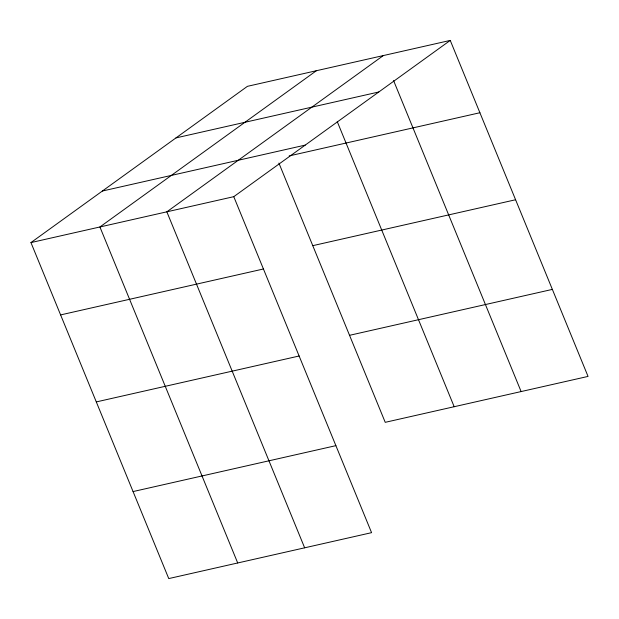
<?xml version="1.0" encoding="UTF-8"?>
<svg xmlns="http://www.w3.org/2000/svg" width="619" height="619" viewBox="0 0 619 619"><rect width="100%" height="100%" fill="white"/><g stroke="black" fill="none" stroke-linecap="round" stroke-linejoin="round"><path stroke-width="0.93" d="M450.245 40.421L233.773 196.672L371.578 532.665L168.755 578.579L30.95 242.586L247.422 86.335L450.245 40.421L588.05 376.414L385.227 422.328L278.906 163.091M316.386 70.721L99.914 226.972L237.711 562.973M383.316 55.571L166.844 211.822L304.649 547.815M175.989 137.898L378.813 91.983M102.383 191.023L305.213 145.109M289.197 155.911L479.911 112.735M30.95 242.586L233.773 196.672M312.765 245.666L515.596 199.751M60.608 314.909L263.439 268.986M349.534 335.32L552.365 289.398M96.293 401.917L299.124 356.002M133.062 491.571L335.893 445.649M393.568 80.571L521.121 391.564M337.254 121.618L454.184 406.722"/></g></svg>
